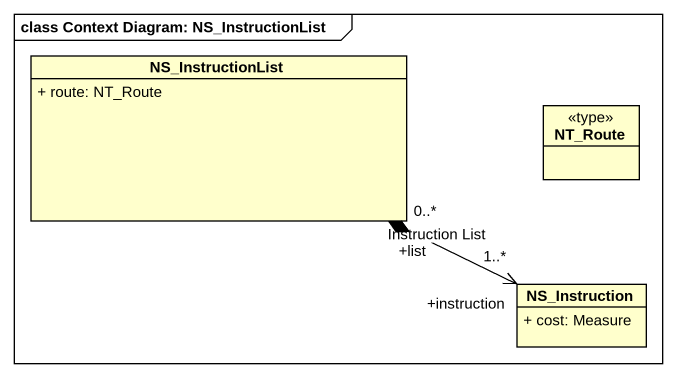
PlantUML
@startuml
mainframe class Context Diagram: NS_InstructionList
hide circle
hide empty members
skinparam classAttributeIconSize 0
class NS_InstructionList {
  + route: NT_Route
}
class NT_Route <<type>>
class NS_Instruction {
  + cost: Measure
}
NS_InstructionList "+list\n0..*" *-right-> "+instruction\n1..*" NS_Instruction : Instruction List
@enduml
